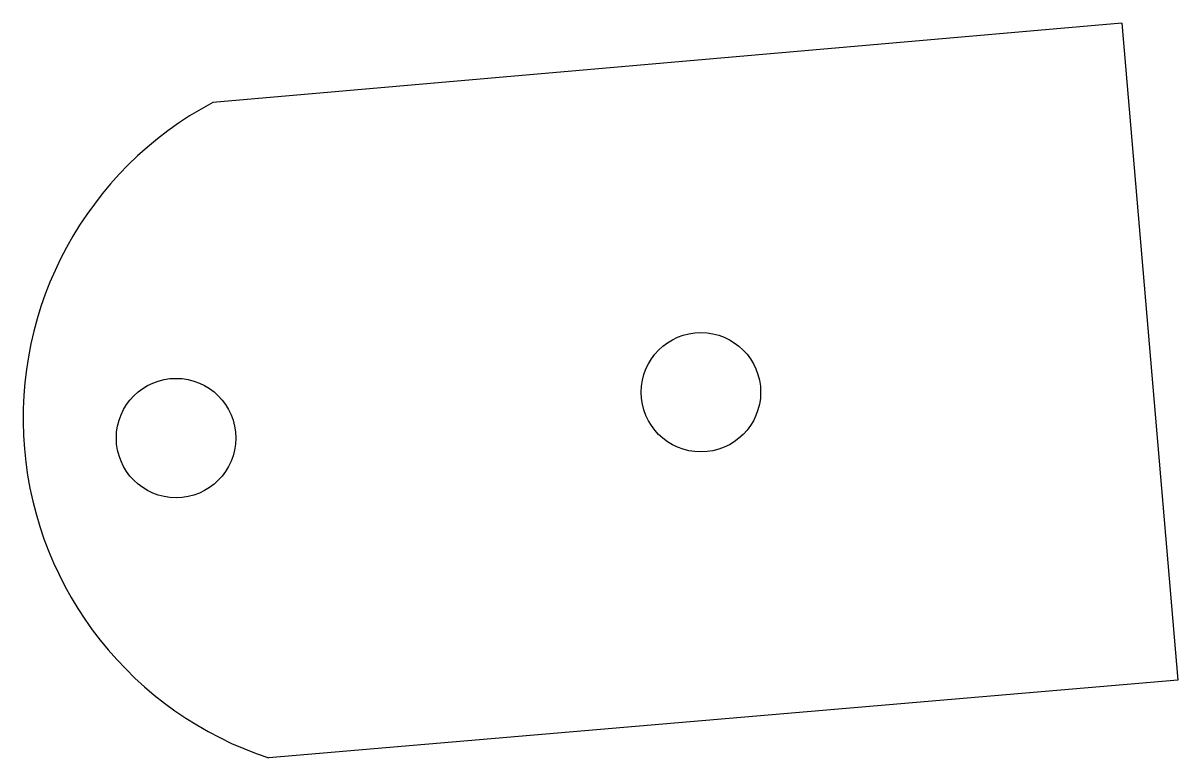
# Model space of a CAD drawing. Header units: millimetres. Extents: x -9.2 to 1.5, y -3.8 to 2.9.
import ezdxf

# ---------------------------------------------------------------- set-up
doc = ezdxf.new("R2010")
doc.units = ezdxf.units.MM
doc.layers.get('0').update_dxf_attribs({"linetype": 'CONTINUOUS', "true_color": 0xffffff})

msp = doc.modelspace()

# ---------------------------------------------------------------- linework, layer by layer
at = {"color": 7, "linetype": 'CONTINUOUS', "true_color": 0xffffff}
for p, q in [((0.944, 2.929), (-7.424, 2.197)), ((0.944, 2.929), (1.462, -3.126)), ((1.462, -3.126), (-6.908, -3.841))]:
    msp.add_line(p, q, dxfattribs=at)
for centre in [(-2.93, -0.472), (-7.762, -0.894)]:
    msp.add_circle(centre, 0.55, dxfattribs=at)
msp.add_arc((-5.876, -0.712), 3.295, 118.0275, 251.7429, dxfattribs=at)

doc.saveas('drawing.dxf')
